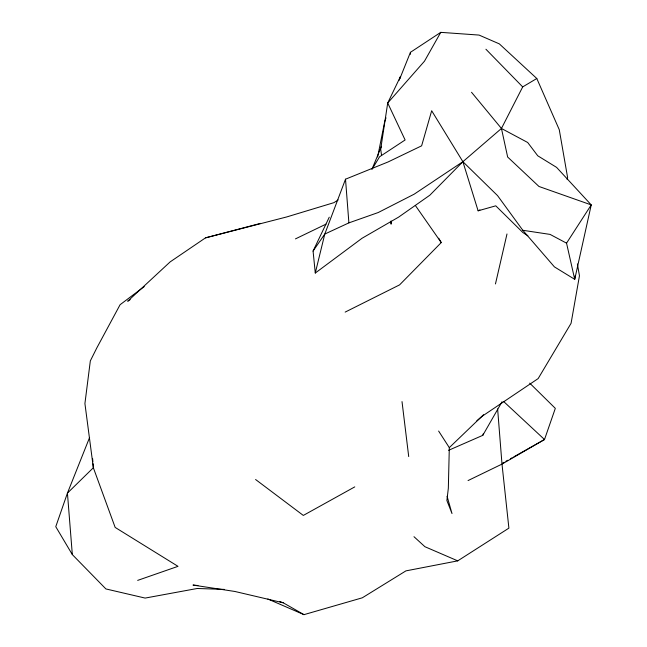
<?xml version="1.0" encoding="UTF-8"?>
<svg xmlns="http://www.w3.org/2000/svg" width="647" height="647" viewBox="0 0 647 647"><rect width="100%" height="100%" fill="white"/><g stroke="black" fill="none" stroke-linecap="round" stroke-linejoin="round"><path stroke-width="0.97" d="M438.626 431.056L449.309 447.635L448.331 488.307L446.883 500.503L452.002 513.556L447.085 496.281M575.248 275.509L574.714 279.334L554.414 266.879L522.808 230.283L497.575 195.637L462.888 161.693L431.678 110.742L421.626 145.826L388.111 161.944L345.514 179.195L324.794 234.044L315.275 273.05L362.053 238.258L398.633 217.109L429.851 195.2L462.888 161.693L501.449 128.47L522.695 86.908L536.8 78.505L559.267 129.691L567.621 177.61L567.168 179.551M391.532 221.177L391.071 224.169L390.659 221.169M377.638 156.954L384.714 121.547L386.016 117.803M495.465 283.952L506.989 233.963M381.487 146.271L371.896 169.377M399.903 78.53L410.433 52.326L440.753 32.35L479.063 35.075L499.33 43.875L536.8 78.505M448.557 450.32L482.783 435.342L483.422 433.458M399.118 80.341L400.428 76.589L387.707 102.994L380.695 149.174L381.528 155.175M89.618 437.437L67.434 493.111L55.763 526.69L72.327 554.592L105.906 588.94L145.146 598.079L197.222 588.487L224.339 589.393M315.275 273.05L313.075 251.06L329.258 217.19M440.753 32.35L424.481 61.19L387.707 102.994L405.111 139.97L379.595 156.768L372.308 168.81M482.783 435.342L502.072 401.698M501.449 128.47L507.652 157.027L538.967 186.473L591.237 204.905L574.714 279.334L566.546 243.151L591.237 204.905L556.582 167.371L537.738 155.781L527.693 142.494L501.449 128.47L471.517 92.27M313.075 251.06L324.794 234.044L348.895 222.875L378.228 212.531L414.153 194.189L462.888 161.693L478.109 210.809L495.772 205.827L522.849 232.508L527.887 235.799M483.592 414.711L449.309 447.635M438.723 238.233L441.246 242.585L399.587 284.874L345.166 312.097M476.871 420.768L482.225 416.199L538.158 378.584L571.075 323.298L579.461 275.768L577.391 263.936M144.257 286.597L120.091 304.713L96.791 347.965L90.329 360.889L84.919 403.55L93.354 467.749L115.158 527.418L178.006 566.343L137.665 580.391M338.146 199.955L333.925 202.657L286.694 216.947L205.495 237.861L170.153 261.889L127.702 301.235L130.209 299.593M267.834 599.001L303.977 614.65L362.32 597.804L405.912 570.88L457.728 560.86L508.898 528.138L501.991 464.101L497.624 408.912M502.46 463.244L504.215 462.257M505.962 461.271L507.717 460.284M510.346 458.796L512.101 457.809M513.847 456.822L544.507 439.523L555.32 408.362L529.715 383.129M354.766 486.884L303.322 515.433L255.589 479.508M468.04 480.575L501.991 464.101L544.507 439.523L503.892 401.738M295.453 238.889L326.015 224.137M478.109 210.809L479.912 209.943M205.495 237.861L260.547 223.369M197.942 585.527L192.984 585.066L234.869 591.463L283.273 602.81L303.977 614.65M522.808 230.283L550.079 234.408L566.546 243.151M279.504 601.475L283.273 602.81M457.728 560.86L424.925 546.715L413.983 536.703M485.921 49.237L522.695 86.908M415.309 205.406L441.246 242.585M402.013 401.601L408.71 456.564M92.634 458.723L92.877 461.732M93.039 463.737L93.354 467.749L67.434 493.111L72.327 554.592M345.514 179.195L348.895 222.875M410.433 52.326L410.473 54.275"/></g></svg>
